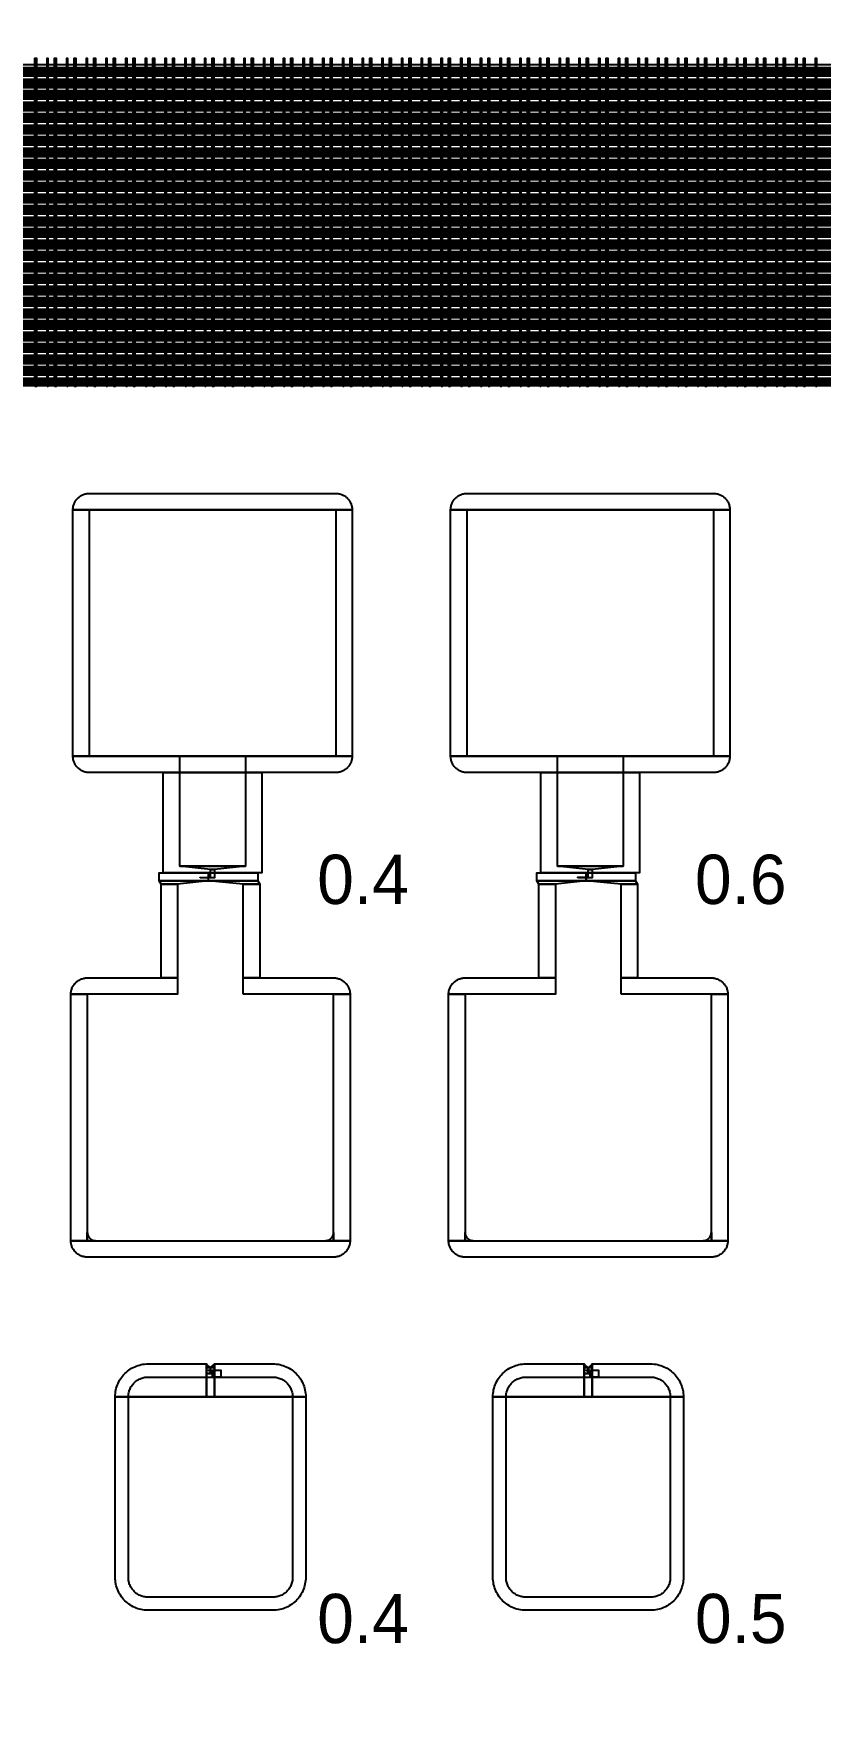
# Model space of a CAD drawing. Extents: x -50000 to 50000, y -50000 to 50000.
# Drawn here: x -39566 to -38607, y 17985 to 20020 of the extents above; entities that cross this region are included whole.
import ezdxf

# ---------------------------------------------------------------- set-up
doc = ezdxf.new("R2010")
doc.units = 0
for name, color, linetype in [('BASEMETAL', 3, 'CONTINUOUS'), ('FRAME', 14, 'CONTINUOUS'), ('MARKERS', 8, 'CONTINUOUS'), ('SECONDLAYER', 7, 'CONTINUOUS')]:
    doc.layers.add(name, color=color, linetype=linetype)

# ---------------------------------------------------------------- blocks, each defined once
blk = doc.blocks.new('CHIP_JARRAY')
at = {"layer": 'BASEMETAL'}
for points in [[(500, 5478), (500, 5482.3), (6500, 5482.3), (6500, 5478)], [(500, 5475), (500, 5477), (6500, 5477), (6500, 5475)], [(500, 5472), (500, 5474.4), (6500, 5474.4), (6500, 5472)], [(500, 5469), (500, 5471), (6500, 5471), (6500, 5469)], [(500, 5464), (500, 5468.3), (6500, 5468.3), (6500, 5464)], [(500, 5461), (500, 5463), (6500, 5463), (6500, 5461)], [(500, 5458), (500, 5460.4), (6500, 5460.4), (6500, 5458)], [(500, 5455), (500, 5457), (6500, 5457), (6500, 5455)], [(500, 5450), (500, 5454.3), (6500, 5454.3), (6500, 5450)], [(500, 5447), (500, 5449), (6500, 5449), (6500, 5447)], [(500, 5444), (500, 5446.4), (6500, 5446.4), (6500, 5444)], [(500, 5441), (500, 5443), (6500, 5443), (6500, 5441)], [(500, 5436), (500, 5440.3), (6500, 5440.3), (6500, 5436)], [(500, 5433), (500, 5435), (6500, 5435), (6500, 5433)], [(500, 5430), (500, 5432.4), (6500, 5432.4), (6500, 5430)], [(500, 5427), (500, 5429), (6500, 5429), (6500, 5427)], [(500, 5422), (500, 5426.3), (6500, 5426.3), (6500, 5422)], [(500, 5419), (500, 5421), (6500, 5421), (6500, 5419)], [(500, 5416), (500, 5418.4), (6500, 5418.4), (6500, 5416)], [(500, 5413), (500, 5415), (6500, 5415), (6500, 5413)], [(500, 5408), (500, 5412.3), (6500, 5412.3), (6500, 5408)], [(500, 5405), (500, 5407), (6500, 5407), (6500, 5405)], [(500, 5402), (500, 5404.4), (6500, 5404.4), (6500, 5402)], [(500, 5399), (500, 5401), (6500, 5401), (6500, 5399)], [(500, 5394), (500, 5398.3), (6500, 5398.3), (6500, 5394)], [(500, 5391), (500, 5393), (6500, 5393), (6500, 5391)], [(500, 5388), (500, 5390.4), (6500, 5390.4), (6500, 5388)], [(500, 5385), (500, 5387), (6500, 5387), (6500, 5385)], [(500, 5380), (500, 5384.3), (6500, 5384.3), (6500, 5380)], [(500, 5377), (500, 5379), (6500, 5379), (6500, 5377)], [(500, 5374), (500, 5376.4), (6500, 5376.4), (6500, 5374)], [(500, 5371), (500, 5373), (6500, 5373), (6500, 5371)], [(500, 5366), (500, 5370.3), (6500, 5370.3), (6500, 5366)], [(500, 5363), (500, 5365), (6500, 5365), (6500, 5363)], [(500, 5360), (500, 5362.4), (6500, 5362.4), (6500, 5360)], [(500, 5357), (500, 5359), (6500, 5359), (6500, 5357)], [(500, 5352), (500, 5356.3), (6500, 5356.3), (6500, 5352)], [(500, 5349), (500, 5351), (6500, 5351), (6500, 5349)], [(500, 5346), (500, 5348.4), (6500, 5348.4), (6500, 5346)], [(500, 5343), (500, 5345), (6500, 5345), (6500, 5343)], [(500, 5338), (500, 5342.3), (6500, 5342.3), (6500, 5338)], [(500, 5335), (500, 5337), (6500, 5337), (6500, 5335)], [(500, 5332), (500, 5334.4), (6500, 5334.4), (6500, 5332)], [(500, 5329), (500, 5331), (6500, 5331), (6500, 5329)], [(500, 5324), (500, 5328.3), (6500, 5328.3), (6500, 5324)], [(500, 5321), (500, 5323), (6500, 5323), (6500, 5321)], [(500, 5318), (500, 5320.4), (6500, 5320.4), (6500, 5318)], [(500, 5315), (500, 5317), (6500, 5317), (6500, 5315)], [(500, 5310), (500, 5314.3), (6500, 5314.3), (6500, 5310)], [(500, 5307), (500, 5309), (6500, 5309), (6500, 5307)], [(500, 5304), (500, 5306.4), (6500, 5306.4), (6500, 5304)], [(500, 5301), (500, 5303), (6500, 5303), (6500, 5301)], [(500, 5296), (500, 5300.3), (6500, 5300.3), (6500, 5296)], [(500, 5293), (500, 5295), (6500, 5295), (6500, 5293)], [(500, 5290), (500, 5292.4), (6500, 5292.4), (6500, 5290)], [(500, 5287), (500, 5289), (6500, 5289), (6500, 5287)], [(500, 5282), (500, 5286.3), (6500, 5286.3), (6500, 5282)], [(500, 5279), (500, 5281), (6500, 5281), (6500, 5279)], [(500, 5276), (500, 5278.4), (6500, 5278.4), (6500, 5276)], [(500, 5273), (500, 5275), (6500, 5275), (6500, 5273)], [(500, 5268), (500, 5272.3), (6500, 5272.3), (6500, 5268)], [(500, 5265), (500, 5267), (6500, 5267), (6500, 5265)], [(500, 5262), (500, 5264.4), (6500, 5264.4), (6500, 5262)], [(500, 5259), (500, 5261), (6500, 5261), (6500, 5259)], [(500, 5254), (500, 5258.3), (6500, 5258.3), (6500, 5254)], [(500, 5251), (500, 5253), (6500, 5253), (6500, 5251)], [(500, 5248), (500, 5250.4), (6500, 5250.4), (6500, 5248)], [(500, 5245), (500, 5247), (6500, 5247), (6500, 5245)], [(500, 5240), (500, 5244.3), (6500, 5244.3), (6500, 5240)], [(500, 5237), (500, 5239), (6500, 5239), (6500, 5237)], [(500, 5234), (500, 5236.4), (6500, 5236.4), (6500, 5234)], [(500, 5231), (500, 5233), (6500, 5233), (6500, 5231)], [(500, 5226), (500, 5230.3), (6500, 5230.3), (6500, 5226)], [(500, 5223), (500, 5225), (6500, 5225), (6500, 5223)], [(500, 5220), (500, 5222.4), (6500, 5222.4), (6500, 5220)], [(500, 5217), (500, 5219), (6500, 5219), (6500, 5217)], [(500, 5212), (500, 5216.3), (6500, 5216.3), (6500, 5212)], [(500, 5209), (500, 5211), (6500, 5211), (6500, 5209)], [(500, 5206), (500, 5208.4), (6500, 5208.4), (6500, 5206)], [(500, 5203), (500, 5205), (6500, 5205), (6500, 5203)], [(500, 5198), (500, 5202.3), (6500, 5202.3), (6500, 5198)], [(500, 5195), (500, 5197), (6500, 5197), (6500, 5195)], [(500, 5192), (500, 5194.4), (6500, 5194.4), (6500, 5192)], [(500, 5189), (500, 5191), (6500, 5191), (6500, 5189)], [(500, 5184), (500, 5188.3), (6500, 5188.3), (6500, 5184)], [(500, 5181), (500, 5183), (6500, 5183), (6500, 5181)], [(500, 5178), (500, 5180.4), (6500, 5180.4), (6500, 5178)], [(500, 5175), (500, 5177), (6500, 5177), (6500, 5175)], [(500, 5170), (500, 5174.3), (6500, 5174.3), (6500, 5170)], [(500, 5167), (500, 5169), (6500, 5169), (6500, 5167)], [(500, 5164), (500, 5166.4), (6500, 5166.4), (6500, 5164)], [(500, 5161), (500, 5163), (6500, 5163), (6500, 5161)], [(500, 5156), (500, 5160.3), (6500, 5160.3), (6500, 5156)], [(500, 5153), (500, 5155), (6500, 5155), (6500, 5153)], [(500, 5150), (500, 5152.4), (6500, 5152.4), (6500, 5150)], [(500, 5147), (500, 5149), (6500, 5149), (6500, 5147)], [(500, 5142), (500, 5146.3), (6500, 5146.3), (6500, 5142)], [(500, 5139), (500, 5141), (6500, 5141), (6500, 5139)], [(500, 5136), (500, 5138.4), (6500, 5138.4), (6500, 5136)], [(500, 5133), (500, 5135), (6500, 5135), (6500, 5133)], [(500, 5128), (500, 5132.3), (6500, 5132.3), (6500, 5128)], [(500, 5125), (500, 5127), (6500, 5127), (6500, 5125)], [(500, 5122), (500, 5124.4), (6500, 5124.4), (6500, 5122)], [(500, 5119), (500, 5121), (6500, 5121), (6500, 5119)], [(500, 5114), (500, 5118.3), (6500, 5118.3), (6500, 5114)], [(500, 5111), (500, 5113), (6500, 5113), (6500, 5111)], [(500, 5108), (500, 5110.4), (6500, 5110.4), (6500, 5108)], [(500, 5105), (500, 5107), (6500, 5107), (6500, 5105)], [(500, 5100), (500, 5104.3), (6500, 5104.3), (6500, 5100)], [(500, 5097), (500, 5099), (6500, 5099), (6500, 5097)], [(500, 5094), (500, 5096.4), (6500, 5096.4), (6500, 5094)], [(500, 5091), (500, 5093), (6500, 5093), (6500, 5091)], [(3582.5, 4940), (3582.527, 4941.047), (3582.61, 4942.091), (3582.746, 4943.129), (3582.937, 4944.158), (3583.181, 4945.176), (3583.479, 4946.18), (3583.828, 4947.167), (3584.229, 4948.135), (3584.68, 4949.08), (3585.179, 4950), (3585.727, 4950.893), (3586.32, 4951.756), (3586.957, 4952.586), (3587.637, 4953.383), (3588.358, 4954.142), (3589.117, 4954.863), (3589.914, 4955.543), (3590.744, 4956.18), (3591.607, 4956.773), (3592.5, 4957.321), (3593.42, 4957.82), (3594.365, 4958.271), (3595.333, 4958.672), (3596.32, 4959.021), (3597.324, 4959.319), (3598.342, 4959.563), (3599.371, 4959.754), (3600.409, 4959.89), (3601.453, 4959.973), (3602.5, 4960), (3902.5, 4960), (3903.547, 4959.973), (3904.591, 4959.89), (3905.629, 4959.754), (3906.658, 4959.563), (3907.676, 4959.319), (3908.68, 4959.021), (3909.667, 4958.672), (3910.635, 4958.271), (3911.58, 4957.82), (3912.5, 4957.321), (3913.393, 4956.773), (3914.256, 4956.18), (3915.086, 4955.543), (3915.883, 4954.863), (3916.642, 4954.142), (3917.363, 4953.383), (3918.043, 4952.586), (3918.68, 4951.756), (3919.273, 4950.893), (3919.821, 4950), (3920.32, 4949.08), (3920.771, 4948.135), (3921.172, 4947.167), (3921.521, 4946.18), (3921.819, 4945.176), (3922.063, 4944.158), (3922.254, 4943.129), (3922.39, 4942.091), (3922.473, 4941.047), (3922.5, 4940)], [(4042.5, 4940), (4042.527, 4941.047), (4042.61, 4942.091), (4042.746, 4943.129), (4042.937, 4944.158), (4043.181, 4945.176), (4043.479, 4946.18), (4043.828, 4947.167), (4044.229, 4948.135), (4044.68, 4949.08), (4045.179, 4950), (4045.727, 4950.893), (4046.32, 4951.756), (4046.957, 4952.586), (4047.637, 4953.383), (4048.358, 4954.142), (4049.117, 4954.863), (4049.914, 4955.543), (4050.744, 4956.18), (4051.607, 4956.773), (4052.5, 4957.321), (4053.42, 4957.82), (4054.365, 4958.271), (4055.333, 4958.672), (4056.32, 4959.021), (4057.324, 4959.319), (4058.342, 4959.563), (4059.371, 4959.754), (4060.409, 4959.89), (4061.453, 4959.973), (4062.5, 4960), (4362.5, 4960), (4363.547, 4959.973), (4364.591, 4959.89), (4365.629, 4959.754), (4366.658, 4959.563), (4367.676, 4959.319), (4368.68, 4959.021), (4369.667, 4958.672), (4370.635, 4958.271), (4371.58, 4957.82), (4372.5, 4957.321), (4373.393, 4956.773), (4374.256, 4956.18), (4375.086, 4955.543), (4375.883, 4954.863), (4376.642, 4954.142), (4377.363, 4953.383), (4378.043, 4952.586), (4378.68, 4951.756), (4379.273, 4950.893), (4379.821, 4950), (4380.32, 4949.08), (4380.771, 4948.135), (4381.172, 4947.167), (4381.521, 4946.18), (4381.819, 4945.176), (4382.063, 4944.158), (4382.254, 4943.129), (4382.39, 4942.091), (4382.473, 4941.047), (4382.5, 4940)], [(3582.5, 4640), (3582.5, 4940), (3922.5, 4940), (3922.5, 4640)], [(4042.5, 4640), (4042.5, 4940), (4382.5, 4940), (4382.5, 4640)], [(3602.5, 4620), (3601.453, 4620.027), (3600.409, 4620.11), (3599.371, 4620.246), (3598.342, 4620.437), (3597.324, 4620.681), (3596.32, 4620.979), (3595.333, 4621.328), (3594.365, 4621.729), (3593.42, 4622.18), (3592.5, 4622.679), (3591.607, 4623.227), (3590.744, 4623.82), (3589.914, 4624.457), (3589.117, 4625.137), (3588.358, 4625.858), (3587.637, 4626.617), (3586.957, 4627.414), (3586.32, 4628.244), (3585.727, 4629.107), (3585.179, 4630), (3584.68, 4630.92), (3584.229, 4631.865), (3583.828, 4632.833), (3583.479, 4633.82), (3583.181, 4634.824), (3582.937, 4635.842), (3582.746, 4636.871), (3582.61, 4637.909), (3582.527, 4638.953), (3582.5, 4640), (3922.5, 4640), (3922.473, 4638.953), (3922.39, 4637.909), (3922.254, 4636.871), (3922.063, 4635.842), (3921.819, 4634.824), (3921.521, 4633.82), (3921.172, 4632.833), (3920.771, 4631.865), (3920.32, 4630.92), (3919.821, 4630), (3919.273, 4629.107), (3918.68, 4628.244), (3918.043, 4627.414), (3917.363, 4626.617), (3916.642, 4625.858), (3915.883, 4625.137), (3915.086, 4624.457), (3914.256, 4623.82), (3913.393, 4623.227), (3912.5, 4622.679), (3911.58, 4622.18), (3910.635, 4621.729), (3909.667, 4621.328), (3908.68, 4620.979), (3907.676, 4620.681), (3906.658, 4620.437), (3905.629, 4620.246), (3904.591, 4620.11), (3903.547, 4620.027), (3902.5, 4620)], [(4062.5, 4620), (4061.453, 4620.027), (4060.409, 4620.11), (4059.371, 4620.246), (4058.342, 4620.437), (4057.324, 4620.681), (4056.32, 4620.979), (4055.333, 4621.328), (4054.365, 4621.729), (4053.42, 4622.18), (4052.5, 4622.679), (4051.607, 4623.227), (4050.744, 4623.82), (4049.914, 4624.457), (4049.117, 4625.137), (4048.358, 4625.858), (4047.637, 4626.617), (4046.957, 4627.414), (4046.32, 4628.244), (4045.727, 4629.107), (4045.179, 4630), (4044.68, 4630.92), (4044.229, 4631.865), (4043.828, 4632.833), (4043.479, 4633.82), (4043.181, 4634.824), (4042.937, 4635.842), (4042.746, 4636.871), (4042.61, 4637.909), (4042.527, 4638.953), (4042.5, 4640), (4382.5, 4640), (4382.473, 4638.953), (4382.39, 4637.909), (4382.254, 4636.871), (4382.063, 4635.842), (4381.819, 4634.824), (4381.521, 4633.82), (4381.172, 4632.833), (4380.771, 4631.865), (4380.32, 4630.92), (4379.821, 4630), (4379.273, 4629.107), (4378.68, 4628.244), (4378.043, 4627.414), (4377.363, 4626.617), (4376.642, 4625.858), (4375.883, 4625.137), (4375.086, 4624.457), (4374.256, 4623.82), (4373.393, 4623.227), (4372.5, 4622.679), (4371.58, 4622.18), (4370.635, 4621.729), (4369.667, 4621.328), (4368.68, 4620.979), (4367.676, 4620.681), (4366.658, 4620.437), (4365.629, 4620.246), (4364.591, 4620.11), (4363.547, 4620.027), (4362.5, 4620)], [(3692.5, 4498), (3692.5, 4620), (3812.5, 4620), (3812.5, 4498)], [(4152.5, 4498), (4152.5, 4620), (4272.5, 4620), (4272.5, 4498)], [(3687.5, 4488), (3687.5, 4498), (3747.3, 4498), (3747.3, 4488)], [(3747.7, 4488), (3747.7, 4498), (3807.5, 4498), (3807.5, 4488)], [(4147.5, 4488), (4147.5, 4498), (4207.2, 4498), (4207.2, 4488)], [(4207.8, 4488), (4207.8, 4498), (4267.5, 4498), (4267.5, 4488)], [(3690, 4484), (3687.5, 4488), (3747.3, 4488), (3710, 4484)], [(3690, 4370), (3690, 4484), (3710, 4484), (3710, 4370)], [(3790, 4484), (3747.7, 4488), (3807.5, 4488), (3810, 4484)], [(3790, 4370), (3790, 4484), (3810, 4484), (3810, 4370)], [(4150, 4484), (4147.5, 4488), (4207.2, 4488), (4170, 4484)], [(4150, 4370), (4150, 4484), (4170, 4484), (4170, 4370)], [(4250, 4484), (4207.8, 4488), (4267.5, 4488), (4270, 4484)], [(4250, 4370), (4250, 4484), (4270, 4484), (4270, 4370)], [(3580, 4350), (3580.027, 4351.047), (3580.11, 4352.091), (3580.246, 4353.129), (3580.437, 4354.158), (3580.681, 4355.176), (3580.979, 4356.18), (3581.328, 4357.167), (3581.729, 4358.135), (3582.18, 4359.08), (3582.679, 4360), (3583.227, 4360.893), (3583.82, 4361.756), (3584.457, 4362.586), (3585.137, 4363.383), (3585.858, 4364.142), (3586.617, 4364.863), (3587.414, 4365.543), (3588.244, 4366.18), (3589.107, 4366.773), (3590, 4367.321), (3590.92, 4367.82), (3591.865, 4368.271), (3592.833, 4368.672), (3593.82, 4369.021), (3594.824, 4369.319), (3595.842, 4369.563), (3596.871, 4369.754), (3597.909, 4369.89), (3598.953, 4369.973), (3600, 4370), (3710, 4370), (3710, 4350)], [(3790, 4350), (3790, 4370), (3900, 4370), (3901.047, 4369.973), (3902.091, 4369.89), (3903.129, 4369.754), (3904.158, 4369.563), (3905.176, 4369.319), (3906.18, 4369.021), (3907.167, 4368.672), (3908.135, 4368.271), (3909.08, 4367.82), (3910, 4367.321), (3910.893, 4366.773), (3911.756, 4366.18), (3912.586, 4365.543), (3913.383, 4364.863), (3914.142, 4364.142), (3914.863, 4363.383), (3915.543, 4362.586), (3916.18, 4361.756), (3916.773, 4360.893), (3917.321, 4360), (3917.82, 4359.08), (3918.271, 4358.135), (3918.672, 4357.167), (3919.021, 4356.18), (3919.319, 4355.176), (3919.563, 4354.158), (3919.754, 4353.129), (3919.89, 4352.091), (3919.973, 4351.047), (3920, 4350)], [(4040, 4350), (4040.027, 4351.047), (4040.11, 4352.091), (4040.246, 4353.129), (4040.437, 4354.158), (4040.681, 4355.176), (4040.979, 4356.18), (4041.328, 4357.167), (4041.729, 4358.135), (4042.18, 4359.08), (4042.679, 4360), (4043.227, 4360.893), (4043.82, 4361.756), (4044.457, 4362.586), (4045.137, 4363.383), (4045.858, 4364.142), (4046.617, 4364.863), (4047.414, 4365.543), (4048.244, 4366.18), (4049.107, 4366.773), (4050, 4367.321), (4050.92, 4367.82), (4051.865, 4368.271), (4052.833, 4368.672), (4053.82, 4369.021), (4054.824, 4369.319), (4055.842, 4369.563), (4056.871, 4369.754), (4057.909, 4369.89), (4058.953, 4369.973), (4060, 4370), (4170, 4370), (4170, 4350)], [(4250, 4350), (4250, 4370), (4360, 4370), (4361.047, 4369.973), (4362.091, 4369.89), (4363.129, 4369.754), (4364.158, 4369.563), (4365.176, 4369.319), (4366.18, 4369.021), (4367.167, 4368.672), (4368.135, 4368.271), (4369.08, 4367.82), (4370, 4367.321), (4370.893, 4366.773), (4371.756, 4366.18), (4372.586, 4365.543), (4373.383, 4364.863), (4374.142, 4364.142), (4374.863, 4363.383), (4375.543, 4362.586), (4376.18, 4361.756), (4376.773, 4360.893), (4377.321, 4360), (4377.82, 4359.08), (4378.271, 4358.135), (4378.672, 4357.167), (4379.021, 4356.18), (4379.319, 4355.176), (4379.563, 4354.158), (4379.754, 4353.129), (4379.89, 4352.091), (4379.973, 4351.047), (4380, 4350)], [(3580, 4050), (3580, 4350), (3600, 4350), (3600, 4050)], [(3900, 4050), (3900, 4350), (3920, 4350), (3920, 4050)], [(4040, 4050), (4040, 4350), (4060, 4350), (4060, 4050)], [(4360, 4050), (4360, 4350), (4380, 4350), (4380, 4050)], [(3600, 4030), (3598.953, 4030.027), (3597.909, 4030.11), (3596.871, 4030.246), (3595.842, 4030.437), (3594.824, 4030.681), (3593.82, 4030.979), (3592.833, 4031.328), (3591.865, 4031.729), (3590.92, 4032.18), (3590, 4032.679), (3589.107, 4033.227), (3588.244, 4033.82), (3587.414, 4034.457), (3586.617, 4035.137), (3585.858, 4035.858), (3585.137, 4036.617), (3584.457, 4037.414), (3583.82, 4038.244), (3583.227, 4039.107), (3582.679, 4040), (3582.18, 4040.92), (3581.729, 4041.865), (3581.328, 4042.833), (3580.979, 4043.82), (3580.681, 4044.824), (3580.437, 4045.842), (3580.246, 4046.871), (3580.11, 4047.909), (3580.027, 4048.953), (3580, 4050), (3920, 4050), (3919.973, 4048.953), (3919.89, 4047.909), (3919.754, 4046.871), (3919.563, 4045.842), (3919.319, 4044.824), (3919.021, 4043.82), (3918.672, 4042.833), (3918.271, 4041.865), (3917.82, 4040.92), (3917.321, 4040), (3916.773, 4039.107), (3916.18, 4038.244), (3915.543, 4037.414), (3914.863, 4036.617), (3914.142, 4035.858), (3913.383, 4035.137), (3912.586, 4034.457), (3911.756, 4033.82), (3910.893, 4033.227), (3910, 4032.679), (3909.08, 4032.18), (3908.135, 4031.729), (3907.167, 4031.328), (3906.18, 4030.979), (3905.176, 4030.681), (3904.158, 4030.437), (3903.129, 4030.246), (3902.091, 4030.11), (3901.047, 4030.027), (3900, 4030)], [(3600, 4050), (3600, 4060), (3600.055, 4058.955), (3600.219, 4057.921), (3600.489, 4056.91), (3600.865, 4055.933), (3601.34, 4055), (3601.91, 4054.122), (3602.569, 4053.309), (3603.309, 4052.569), (3604.122, 4051.91), (3605, 4051.34), (3605.933, 4050.865), (3606.91, 4050.489), (3607.921, 4050.219), (3608.955, 4050.055), (3610, 4050)], [(3890, 4050), (3891.045, 4050.055), (3892.079, 4050.219), (3893.09, 4050.489), (3894.067, 4050.865), (3895, 4051.34), (3895.878, 4051.91), (3896.691, 4052.569), (3897.431, 4053.309), (3898.09, 4054.122), (3898.66, 4055), (3899.135, 4055.933), (3899.511, 4056.91), (3899.781, 4057.921), (3899.945, 4058.955), (3900, 4060), (3900, 4050)], [(4060, 4030), (4058.953, 4030.027), (4057.909, 4030.11), (4056.871, 4030.246), (4055.842, 4030.437), (4054.824, 4030.681), (4053.82, 4030.979), (4052.833, 4031.328), (4051.865, 4031.729), (4050.92, 4032.18), (4050, 4032.679), (4049.107, 4033.227), (4048.244, 4033.82), (4047.414, 4034.457), (4046.617, 4035.137), (4045.858, 4035.858), (4045.137, 4036.617), (4044.457, 4037.414), (4043.82, 4038.244), (4043.227, 4039.107), (4042.679, 4040), (4042.18, 4040.92), (4041.729, 4041.865), (4041.328, 4042.833), (4040.979, 4043.82), (4040.681, 4044.824), (4040.437, 4045.842), (4040.246, 4046.871), (4040.11, 4047.909), (4040.027, 4048.953), (4040, 4050), (4380, 4050), (4379.973, 4048.953), (4379.89, 4047.909), (4379.754, 4046.871), (4379.563, 4045.842), (4379.319, 4044.824), (4379.021, 4043.82), (4378.672, 4042.833), (4378.271, 4041.865), (4377.82, 4040.92), (4377.321, 4040), (4376.773, 4039.107), (4376.18, 4038.244), (4375.543, 4037.414), (4374.863, 4036.617), (4374.142, 4035.858), (4373.383, 4035.137), (4372.586, 4034.457), (4371.756, 4033.82), (4370.893, 4033.227), (4370, 4032.679), (4369.08, 4032.18), (4368.135, 4031.729), (4367.167, 4031.328), (4366.18, 4030.979), (4365.176, 4030.681), (4364.158, 4030.437), (4363.129, 4030.246), (4362.091, 4030.11), (4361.047, 4030.027), (4360, 4030)], [(4060, 4050), (4060, 4060), (4060.055, 4058.955), (4060.219, 4057.921), (4060.489, 4056.91), (4060.865, 4055.933), (4061.34, 4055), (4061.91, 4054.122), (4062.569, 4053.309), (4063.309, 4052.569), (4064.122, 4051.91), (4065, 4051.34), (4065.933, 4050.865), (4066.91, 4050.489), (4067.921, 4050.219), (4068.955, 4050.055), (4070, 4050)], [(4350, 4050), (4351.045, 4050.055), (4352.079, 4050.219), (4353.09, 4050.489), (4354.067, 4050.865), (4355, 4051.34), (4355.878, 4051.91), (4356.691, 4052.569), (4357.431, 4053.309), (4358.09, 4054.122), (4358.66, 4055), (4359.135, 4055.933), (4359.511, 4056.91), (4359.781, 4057.921), (4359.945, 4058.955), (4360, 4060), (4360, 4050)], [(3634, 3860), (3634.055, 3862.093), (3634.219, 3864.181), (3634.492, 3866.257), (3634.874, 3868.316), (3635.363, 3870.353), (3635.958, 3872.361), (3636.657, 3874.335), (3637.458, 3876.269), (3638.36, 3878.16), (3639.359, 3880), (3640.453, 3881.786), (3641.639, 3883.511), (3642.914, 3885.173), (3644.274, 3886.765), (3645.716, 3888.284), (3647.235, 3889.726), (3648.827, 3891.086), (3650.489, 3892.361), (3652.214, 3893.547), (3654, 3894.641), (3655.84, 3895.64), (3657.731, 3896.542), (3659.665, 3897.343), (3661.639, 3898.042), (3663.647, 3898.637), (3665.684, 3899.126), (3667.743, 3899.508), (3669.819, 3899.781), (3671.907, 3899.945), (3674, 3900), (3745, 3900), (3745, 3860)], [(3745, 3895.5), (3745, 3899.5), (3749.8, 3895.5)], [(3745, 3888.5), (3745, 3895.5), (3749.8, 3895.5), (3749.8, 3888.5)], [(3745, 3860), (3745, 3888.5), (3755, 3888.5), (3755, 3860)], [(3750.2, 3895.5), (3755, 3899.5), (3755, 3895.5)], [(3750.2, 3888.5), (3750.2, 3895.5), (3755, 3895.5), (3755, 3888.5)], [(3755, 3860), (3755, 3900), (3826, 3900), (3828.093, 3899.945), (3830.181, 3899.781), (3832.257, 3899.508), (3834.316, 3899.126), (3836.353, 3898.637), (3838.361, 3898.042), (3840.335, 3897.343), (3842.269, 3896.542), (3844.16, 3895.64), (3846, 3894.641), (3847.786, 3893.547), (3849.511, 3892.361), (3851.173, 3891.086), (3852.765, 3889.726), (3854.284, 3888.284), (3855.726, 3886.765), (3857.086, 3885.173), (3858.361, 3883.511), (3859.547, 3881.786), (3860.641, 3880), (3861.64, 3878.16), (3862.542, 3876.269), (3863.343, 3874.335), (3864.042, 3872.361), (3864.637, 3870.353), (3865.126, 3868.316), (3865.508, 3866.257), (3865.781, 3864.181), (3865.945, 3862.093), (3866, 3860)], [(4094, 3860), (4094.055, 3862.093), (4094.219, 3864.181), (4094.492, 3866.257), (4094.874, 3868.316), (4095.363, 3870.353), (4095.958, 3872.361), (4096.657, 3874.335), (4097.458, 3876.269), (4098.36, 3878.16), (4099.359, 3880), (4100.453, 3881.786), (4101.639, 3883.511), (4102.914, 3885.173), (4104.274, 3886.765), (4105.716, 3888.284), (4107.235, 3889.726), (4108.827, 3891.086), (4110.489, 3892.361), (4112.214, 3893.547), (4114, 3894.641), (4115.84, 3895.64), (4117.731, 3896.542), (4119.665, 3897.343), (4121.639, 3898.042), (4123.647, 3898.637), (4125.684, 3899.126), (4127.743, 3899.508), (4129.819, 3899.781), (4131.907, 3899.945), (4134, 3900), (4205, 3900), (4205, 3860)], [(4205, 3895.5), (4205, 3899.5), (4209.75, 3895.5)], [(4205, 3888.5), (4205, 3895.5), (4209.75, 3895.5), (4209.75, 3888.5)], [(4205, 3860), (4205, 3888.5), (4215, 3888.5), (4215, 3860)], [(4210.25, 3895.5), (4215, 3899.5), (4215, 3895.5)], [(4210.25, 3888.5), (4210.25, 3895.5), (4215, 3895.5), (4215, 3888.5)], [(4215, 3860), (4215, 3900), (4286, 3900), (4288.093, 3899.945), (4290.181, 3899.781), (4292.257, 3899.508), (4294.316, 3899.126), (4296.353, 3898.637), (4298.361, 3898.042), (4300.335, 3897.343), (4302.269, 3896.542), (4304.16, 3895.64), (4306, 3894.641), (4307.786, 3893.547), (4309.511, 3892.361), (4311.173, 3891.086), (4312.765, 3889.726), (4314.284, 3888.284), (4315.726, 3886.765), (4317.086, 3885.173), (4318.361, 3883.511), (4319.547, 3881.786), (4320.641, 3880), (4321.64, 3878.16), (4322.542, 3876.269), (4323.343, 3874.335), (4324.042, 3872.361), (4324.637, 3870.353), (4325.126, 3868.316), (4325.508, 3866.257), (4325.781, 3864.181), (4325.945, 3862.093), (4326, 3860)], [(3674, 3600), (3671.907, 3600.055), (3669.819, 3600.219), (3667.743, 3600.492), (3665.684, 3600.874), (3663.647, 3601.363), (3661.639, 3601.958), (3659.665, 3602.657), (3657.731, 3603.458), (3655.84, 3604.36), (3654, 3605.359), (3652.214, 3606.453), (3650.489, 3607.639), (3648.827, 3608.914), (3647.235, 3610.274), (3645.716, 3611.716), (3644.274, 3613.235), (3642.914, 3614.827), (3641.639, 3616.489), (3640.453, 3618.214), (3639.359, 3620), (3638.36, 3621.84), (3637.458, 3623.731), (3636.657, 3625.665), (3635.958, 3627.639), (3635.363, 3629.647), (3634.874, 3631.684), (3634.492, 3633.743), (3634.219, 3635.819), (3634.055, 3637.907), (3634, 3640), (3634, 3860), (3866, 3860), (3866, 3640), (3865.945, 3637.907), (3865.781, 3635.819), (3865.508, 3633.743), (3865.126, 3631.684), (3864.637, 3629.647), (3864.042, 3627.639), (3863.343, 3625.665), (3862.542, 3623.731), (3861.64, 3621.84), (3860.641, 3620), (3859.547, 3618.214), (3858.361, 3616.489), (3857.086, 3614.827), (3855.726, 3613.235), (3854.284, 3611.716), (3852.765, 3610.274), (3851.173, 3608.914), (3849.511, 3607.639), (3847.786, 3606.453), (3846, 3605.359), (3844.16, 3604.36), (3842.269, 3603.458), (3840.335, 3602.657), (3838.361, 3601.958), (3836.353, 3601.363), (3834.316, 3600.874), (3832.257, 3600.492), (3830.181, 3600.219), (3828.093, 3600.055), (3826, 3600)], [(4134, 3600), (4131.907, 3600.055), (4129.819, 3600.219), (4127.743, 3600.492), (4125.684, 3600.874), (4123.647, 3601.363), (4121.639, 3601.958), (4119.665, 3602.657), (4117.731, 3603.458), (4115.84, 3604.36), (4114, 3605.359), (4112.214, 3606.453), (4110.489, 3607.639), (4108.827, 3608.914), (4107.235, 3610.274), (4105.716, 3611.716), (4104.274, 3613.235), (4102.914, 3614.827), (4101.639, 3616.489), (4100.453, 3618.214), (4099.359, 3620), (4098.36, 3621.84), (4097.458, 3623.731), (4096.657, 3625.665), (4095.958, 3627.639), (4095.363, 3629.647), (4094.874, 3631.684), (4094.492, 3633.743), (4094.219, 3635.819), (4094.055, 3637.907), (4094, 3640), (4094, 3860), (4326, 3860), (4326, 3640), (4325.945, 3637.907), (4325.781, 3635.819), (4325.508, 3633.743), (4325.126, 3631.684), (4324.637, 3629.647), (4324.042, 3627.639), (4323.343, 3625.665), (4322.542, 3623.731), (4321.64, 3621.84), (4320.641, 3620), (4319.547, 3618.214), (4318.361, 3616.489), (4317.086, 3614.827), (4315.726, 3613.235), (4314.284, 3611.716), (4312.765, 3610.274), (4311.173, 3608.914), (4309.511, 3607.639), (4307.786, 3606.453), (4306, 3605.359), (4304.16, 3604.36), (4302.269, 3603.458), (4300.335, 3602.657), (4298.361, 3601.958), (4296.353, 3601.363), (4294.316, 3600.874), (4292.257, 3600.492), (4290.181, 3600.219), (4288.093, 3600.055), (4286, 3600)]]:
    blk.add_lwpolyline(points, close=True, dxfattribs=at)
at = {"layer": 'SECONDLAYER'}
for points in [[(3536, 5090), (3536, 5490), (3538, 5490), (3538, 5090)], [(3551, 5090), (3551, 5490), (3552, 5490), (3552, 5090)], [(3560, 5090), (3560, 5490), (3562, 5490), (3562, 5090)], [(3575, 5090), (3575, 5490), (3576, 5490), (3576, 5090)], [(3584, 5090), (3584, 5490), (3586, 5490), (3586, 5090)], [(3599, 5090), (3599, 5490), (3600, 5490), (3600, 5090)], [(3608, 5090), (3608, 5490), (3610, 5490), (3610, 5090)], [(3623, 5090), (3623, 5490), (3624, 5490), (3624, 5090)], [(3632, 5090), (3632, 5490), (3634, 5490), (3634, 5090)], [(3647, 5090), (3647, 5490), (3648, 5490), (3648, 5090)], [(3656, 5090), (3656, 5490), (3658, 5490), (3658, 5090)], [(3671, 5090), (3671, 5490), (3672, 5490), (3672, 5090)], [(3680, 5090), (3680, 5490), (3682, 5490), (3682, 5090)], [(3695, 5090), (3695, 5490), (3696, 5490), (3696, 5090)], [(3704, 5090), (3704, 5490), (3706, 5490), (3706, 5090)], [(3719, 5090), (3719, 5490), (3720, 5490), (3720, 5090)], [(3728, 5090), (3728, 5490), (3730, 5490), (3730, 5090)], [(3743, 5090), (3743, 5490), (3744, 5490), (3744, 5090)], [(3752, 5090), (3752, 5490), (3754, 5490), (3754, 5090)], [(3767, 5090), (3767, 5490), (3768, 5490), (3768, 5090)], [(3776, 5090), (3776, 5490), (3778, 5490), (3778, 5090)], [(3791, 5090), (3791, 5490), (3792, 5490), (3792, 5090)], [(3800, 5090), (3800, 5490), (3802, 5490), (3802, 5090)], [(3815, 5090), (3815, 5490), (3816, 5490), (3816, 5090)], [(3824, 5090), (3824, 5490), (3826, 5490), (3826, 5090)], [(3839, 5090), (3839, 5490), (3840, 5490), (3840, 5090)], [(3848, 5090), (3848, 5490), (3850, 5490), (3850, 5090)], [(3863, 5090), (3863, 5490), (3864, 5490), (3864, 5090)], [(3872, 5090), (3872, 5490), (3874, 5490), (3874, 5090)], [(3887, 5090), (3887, 5490), (3888, 5490), (3888, 5090)], [(3896, 5090), (3896, 5490), (3898, 5490), (3898, 5090)], [(3911, 5090), (3911, 5490), (3912, 5490), (3912, 5090)], [(3920, 5090), (3920, 5490), (3922, 5490), (3922, 5090)], [(3935, 5090), (3935, 5490), (3936, 5490), (3936, 5090)], [(3944, 5090), (3944, 5490), (3946, 5490), (3946, 5090)], [(3959, 5090), (3959, 5490), (3960, 5490), (3960, 5090)], [(3968, 5090), (3968, 5490), (3970, 5490), (3970, 5090)], [(3983, 5090), (3983, 5490), (3984, 5490), (3984, 5090)], [(3992, 5090), (3992, 5490), (3994, 5490), (3994, 5090)], [(4007, 5090), (4007, 5490), (4008, 5490), (4008, 5090)], [(4016, 5090), (4016, 5490), (4018, 5490), (4018, 5090)], [(4031, 5090), (4031, 5490), (4032, 5490), (4032, 5090)], [(4040, 5090), (4040, 5490), (4042, 5490), (4042, 5090)], [(4055, 5090), (4055, 5490), (4056, 5490), (4056, 5090)], [(4064, 5090), (4064, 5490), (4066, 5490), (4066, 5090)], [(4079, 5090), (4079, 5490), (4080, 5490), (4080, 5090)], [(4088, 5090), (4088, 5490), (4090, 5490), (4090, 5090)], [(4103, 5090), (4103, 5490), (4104, 5490), (4104, 5090)], [(4112, 5090), (4112, 5490), (4114, 5490), (4114, 5090)], [(4127, 5090), (4127, 5490), (4128, 5490), (4128, 5090)], [(4136, 5090), (4136, 5490), (4138, 5490), (4138, 5090)], [(4151, 5090), (4151, 5490), (4152, 5490), (4152, 5090)], [(4160, 5090), (4160, 5490), (4162, 5490), (4162, 5090)], [(4175, 5090), (4175, 5490), (4176, 5490), (4176, 5090)], [(4184, 5090), (4184, 5490), (4186, 5490), (4186, 5090)], [(4199, 5090), (4199, 5490), (4200, 5490), (4200, 5090)], [(4208, 5090), (4208, 5490), (4210, 5490), (4210, 5090)], [(4223, 5090), (4223, 5490), (4224, 5490), (4224, 5090)], [(4232, 5090), (4232, 5490), (4234, 5490), (4234, 5090)], [(4247, 5090), (4247, 5490), (4248, 5490), (4248, 5090)], [(4256, 5090), (4256, 5490), (4258, 5490), (4258, 5090)], [(4271, 5090), (4271, 5490), (4272, 5490), (4272, 5090)], [(4280, 5090), (4280, 5490), (4282, 5490), (4282, 5090)], [(4295, 5090), (4295, 5490), (4296, 5490), (4296, 5090)], [(4304, 5090), (4304, 5490), (4306, 5490), (4306, 5090)], [(4319, 5090), (4319, 5490), (4320, 5490), (4320, 5090)], [(4328, 5090), (4328, 5490), (4330, 5490), (4330, 5090)], [(4343, 5090), (4343, 5490), (4344, 5490), (4344, 5090)], [(4352, 5090), (4352, 5490), (4354, 5490), (4354, 5090)], [(4367, 5090), (4367, 5490), (4368, 5490), (4368, 5090)], [(4376, 5090), (4376, 5490), (4378, 5490), (4378, 5090)], [(4391, 5090), (4391, 5490), (4392, 5490), (4392, 5090)], [(4400, 5090), (4400, 5490), (4402, 5490), (4402, 5090)], [(4415, 5090), (4415, 5490), (4416, 5490), (4416, 5090)], [(4424, 5090), (4424, 5490), (4426, 5490), (4426, 5090)], [(4439, 5090), (4439, 5490), (4440, 5490), (4440, 5090)], [(4448, 5090), (4448, 5490), (4450, 5490), (4450, 5090)], [(4463, 5090), (4463, 5490), (4464, 5490), (4464, 5090)], [(4472, 5090), (4472, 5490), (4474, 5490), (4474, 5090)], [(4487, 5090), (4487, 5490), (4488, 5490), (4488, 5090)], [(3602.5, 4640), (3602.5, 4940), (3902.5, 4940), (3902.5, 4640)], [(4062.5, 4640), (4062.5, 4940), (4362.5, 4940), (4362.5, 4640)], [(3712.5, 4506), (3712.5, 4640), (3792.5, 4640), (3792.5, 4506)], [(4172.5, 4506), (4172.5, 4640), (4252.5, 4640), (4252.5, 4506)], [(3750, 4502), (3712.5, 4506), (3792.5, 4506), (3755, 4502)], [(3750, 4492), (3750, 4502), (3755, 4502), (3755, 4492)], [(4210, 4502), (4172.5, 4506), (4252.5, 4506), (4215, 4502)], [(4210, 4492), (4210, 4502), (4215, 4502), (4215, 4492)], [(3737.6, 4492), (3737.6, 4492.4), (3747.3, 4492.4), (3747.3, 4492)], [(3747.3, 4492), (3747.3, 4492.4), (3747.7, 4492.4), (3747.7, 4492)], [(3747.7, 4492), (3747.7, 4492.4), (3750, 4492.4), (3750, 4492)], [(4197.4, 4492), (4197.4, 4492.6), (4207.2, 4492.6), (4207.2, 4492)], [(4207.2, 4492), (4207.2, 4492.6), (4207.8, 4492.6), (4207.8, 4492)], [(4207.8, 4492), (4207.8, 4492.6), (4210, 4492.6), (4210, 4492)], [(3747.5, 3891.65), (3747.5, 3892.35), (3749.8, 3892.35), (3749.8, 3891.65)], [(3749.8, 3891.65), (3749.8, 3892.35), (3750.2, 3892.35), (3750.2, 3891.65)], [(3750.2, 3891.65), (3750.2, 3892.35), (3752.5, 3892.35), (3752.5, 3891.65)], [(3752.5, 3884), (3752.5, 3892.35), (3762.5, 3892.35), (3762.5, 3884)], [(4207.5, 3891.65), (4207.5, 3892.35), (4209.75, 3892.35), (4209.75, 3891.65)], [(4209.75, 3891.65), (4209.75, 3892.35), (4210.25, 3892.35), (4210.25, 3891.65)], [(4210.25, 3891.65), (4210.25, 3892.35), (4212.5, 3892.35), (4212.5, 3891.65)], [(4212.5, 3884), (4212.5, 3892.35), (4222.5, 3892.35), (4222.5, 3884)], [(3674, 3616), (3672.744, 3616.033), (3671.491, 3616.131), (3670.246, 3616.295), (3669.01, 3616.524), (3667.788, 3616.818), (3666.584, 3617.175), (3665.399, 3617.594), (3664.238, 3618.075), (3663.104, 3618.616), (3662, 3619.215), (3660.929, 3619.872), (3659.893, 3620.584), (3658.896, 3621.348), (3657.941, 3622.165), (3657.029, 3623.029), (3656.165, 3623.941), (3655.348, 3624.896), (3654.584, 3625.893), (3653.872, 3626.929), (3653.215, 3628), (3652.616, 3629.104), (3652.075, 3630.238), (3651.594, 3631.399), (3651.175, 3632.584), (3650.818, 3633.788), (3650.524, 3635.01), (3650.295, 3636.246), (3650.131, 3637.491), (3650.033, 3638.744), (3650, 3640), (3650, 3860), (3650.033, 3861.256), (3650.131, 3862.509), (3650.295, 3863.754), (3650.524, 3864.99), (3650.818, 3866.212), (3651.175, 3867.416), (3651.594, 3868.601), (3652.075, 3869.762), (3652.616, 3870.896), (3653.215, 3872), (3653.872, 3873.071), (3654.584, 3874.107), (3655.348, 3875.104), (3656.165, 3876.059), (3657.029, 3876.971), (3657.941, 3877.835), (3658.896, 3878.652), (3659.893, 3879.416), (3660.929, 3880.128), (3662, 3880.785), (3663.104, 3881.384), (3664.238, 3881.925), (3665.399, 3882.406), (3666.584, 3882.825), (3667.788, 3883.182), (3669.01, 3883.476), (3670.246, 3883.705), (3671.491, 3883.869), (3672.744, 3883.967), (3674, 3884), (3826, 3884), (3827.256, 3883.967), (3828.509, 3883.869), (3829.754, 3883.705), (3830.99, 3883.476), (3832.212, 3883.182), (3833.416, 3882.825), (3834.601, 3882.406), (3835.762, 3881.925), (3836.896, 3881.384), (3838, 3880.785), (3839.071, 3880.128), (3840.107, 3879.416), (3841.104, 3878.652), (3842.059, 3877.835), (3842.971, 3876.971), (3843.835, 3876.059), (3844.652, 3875.104), (3845.416, 3874.107), (3846.128, 3873.071), (3846.785, 3872), (3847.384, 3870.896), (3847.925, 3869.762), (3848.406, 3868.601), (3848.825, 3867.416), (3849.182, 3866.212), (3849.476, 3864.99), (3849.705, 3863.754), (3849.869, 3862.509), (3849.967, 3861.256), (3850, 3860), (3850, 3640), (3849.967, 3638.744), (3849.869, 3637.491), (3849.705, 3636.246), (3849.476, 3635.01), (3849.182, 3633.788), (3848.825, 3632.584), (3848.406, 3631.399), (3847.925, 3630.238), (3847.384, 3629.104), (3846.785, 3628), (3846.128, 3626.929), (3845.416, 3625.893), (3844.652, 3624.896), (3843.835, 3623.941), (3842.971, 3623.029), (3842.059, 3622.165), (3841.104, 3621.348), (3840.107, 3620.584), (3839.071, 3619.872), (3838, 3619.215), (3836.896, 3618.616), (3835.762, 3618.075), (3834.601, 3617.594), (3833.416, 3617.175), (3832.212, 3616.818), (3830.99, 3616.524), (3829.754, 3616.295), (3828.509, 3616.131), (3827.256, 3616.033), (3826, 3616)], [(4134, 3616), (4132.744, 3616.033), (4131.491, 3616.131), (4130.246, 3616.295), (4129.01, 3616.524), (4127.788, 3616.818), (4126.584, 3617.175), (4125.399, 3617.594), (4124.238, 3618.075), (4123.104, 3618.616), (4122, 3619.215), (4120.929, 3619.872), (4119.893, 3620.584), (4118.896, 3621.348), (4117.941, 3622.165), (4117.029, 3623.029), (4116.165, 3623.941), (4115.348, 3624.896), (4114.584, 3625.893), (4113.872, 3626.929), (4113.215, 3628), (4112.616, 3629.104), (4112.075, 3630.238), (4111.594, 3631.399), (4111.175, 3632.584), (4110.818, 3633.788), (4110.524, 3635.01), (4110.295, 3636.246), (4110.131, 3637.491), (4110.033, 3638.744), (4110, 3640), (4110, 3860), (4110.033, 3861.256), (4110.131, 3862.509), (4110.295, 3863.754), (4110.524, 3864.99), (4110.818, 3866.212), (4111.175, 3867.416), (4111.594, 3868.601), (4112.075, 3869.762), (4112.616, 3870.896), (4113.215, 3872), (4113.872, 3873.071), (4114.584, 3874.107), (4115.348, 3875.104), (4116.165, 3876.059), (4117.029, 3876.971), (4117.941, 3877.835), (4118.896, 3878.652), (4119.893, 3879.416), (4120.929, 3880.128), (4122, 3880.785), (4123.104, 3881.384), (4124.238, 3881.925), (4125.399, 3882.406), (4126.584, 3882.825), (4127.788, 3883.182), (4129.01, 3883.476), (4130.246, 3883.705), (4131.491, 3883.869), (4132.744, 3883.967), (4134, 3884), (4286, 3884), (4287.256, 3883.967), (4288.509, 3883.869), (4289.754, 3883.705), (4290.99, 3883.476), (4292.212, 3883.182), (4293.416, 3882.825), (4294.601, 3882.406), (4295.762, 3881.925), (4296.896, 3881.384), (4298, 3880.785), (4299.071, 3880.128), (4300.107, 3879.416), (4301.104, 3878.652), (4302.059, 3877.835), (4302.971, 3876.971), (4303.835, 3876.059), (4304.652, 3875.104), (4305.416, 3874.107), (4306.128, 3873.071), (4306.785, 3872), (4307.384, 3870.896), (4307.925, 3869.762), (4308.406, 3868.601), (4308.825, 3867.416), (4309.182, 3866.212), (4309.476, 3864.99), (4309.705, 3863.754), (4309.869, 3862.509), (4309.967, 3861.256), (4310, 3860), (4310, 3640), (4309.967, 3638.744), (4309.869, 3637.491), (4309.705, 3636.246), (4309.476, 3635.01), (4309.182, 3633.788), (4308.825, 3632.584), (4308.406, 3631.399), (4307.925, 3630.238), (4307.384, 3629.104), (4306.785, 3628), (4306.128, 3626.929), (4305.416, 3625.893), (4304.652, 3624.896), (4303.835, 3623.941), (4302.971, 3623.029), (4302.059, 3622.165), (4301.104, 3621.348), (4300.107, 3620.584), (4299.071, 3619.872), (4298, 3619.215), (4296.896, 3618.616), (4295.762, 3618.075), (4294.601, 3617.594), (4293.416, 3617.175), (4292.212, 3616.818), (4290.99, 3616.524), (4289.754, 3616.295), (4288.509, 3616.131), (4287.256, 3616.033), (4286, 3616)]]:
    blk.add_lwpolyline(points, close=True, dxfattribs=at)
at = {"layer": 'MARKERS'}
for s, p in [('0.4', (3880, 4460)), ('0.6', (4340, 4460)), ('0.4', (3880, 3560)), ('0.5', (4340, 3560))]:
    blk.add_text(s, height=60, dxfattribs=at).set_placement(p)

msp = doc.modelspace()

# ---------------------------------------------------------------- linework, layer by layer
at = {"layer": 'FRAME'}
for radius in [50000, 49000]:
    msp.add_circle((0, 0), radius, dxfattribs=at)

# ---------------------------------------------------------------- block references
msp.add_blockref('CHIP_JARRAY', (-43100, 14500))

doc.saveas('drawing.dxf')
